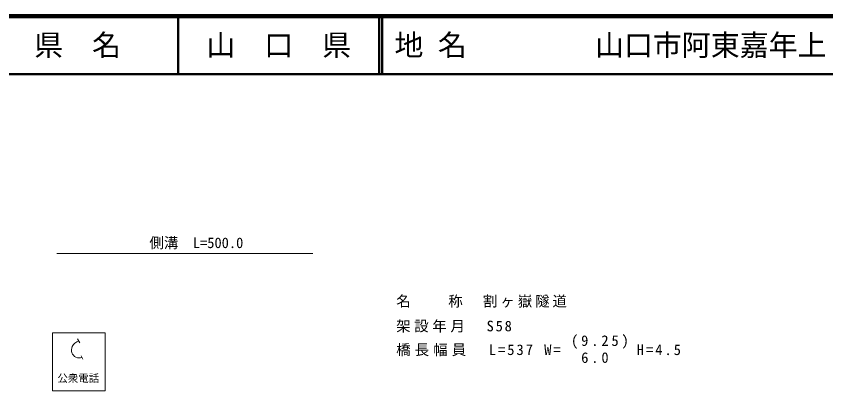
# Model space of a CAD drawing. Units: millimetres at full size, sheet at 1:1000; details may follow other scales. Extents: x 40000 to 680000, y 20000 to 380000.
# Drawn here: x 305022 to 444905, y 315245 to 380000 of the extents above; entities that cross this region are included whole.
import ezdxf
from ezdxf.enums import TextEntityAlignment as Align

# ---------------------------------------------------------------- set-up
doc = ezdxf.new("R2010")
doc.units = ezdxf.units.MM
doc.header["$LTSCALE"] = 1000
for name, color, linetype, lineweight in [('M-STR-HTXT', 7, 'Continuous', 13), ('M-STR-STRC', 7, 'Continuous', 13), ('M-TTL', 2, 'Continuous', 140), ('M-TTL-LINE', 7, 'Continuous', 50)]:
    doc.layers.add(name, color=color, linetype=linetype, lineweight=lineweight)
doc.layers.add('M-TTL-TXT', color=7, linetype='Continuous')
doc.styles.add('ＭＳ ゴシック', font='')
doc.styles.add('ＭＳ 明朝', font='')
doc.styles.get('ＭＳ ゴシック').set_extended_font_data('MS Gothic')
doc.styles.get('ＭＳ 明朝').set_extended_font_data('MS Mincho')

msp = doc.modelspace()

# ---------------------------------------------------------------- linework, layer by layer
at = {"layer": 'M-STR-HTXT'}
msp.add_line((312036, 338989), (356290, 338989), dxfattribs=at)
at = {"layer": 'M-STR-STRC'}
for p, q in [((311281, 325252), (320384, 325252)), ((311281, 315245), (311281, 325252)), ((320384, 325252), (320384, 315245)), ((315603, 324237), (316005, 323551)), ((316236, 321314), (316510, 320725)), ((320384, 315245), (311281, 315245))]:
    msp.add_line(p, q, dxfattribs=at)
msp.add_open_spline([(315827, 323856), (315348, 323656), (314931, 323429), (314710, 322898), (314418, 322197), (314653, 321367), (315348, 321061), (315721, 320898), (316025, 320896), (316386, 320981)], degree=3, knots=[0, 0, 0, 0, 1, 1, 1, 2, 2, 2, 3, 3, 3, 3], dxfattribs=at)
at = {"layer": 'M-TTL'}
msp.add_line((680000, 380000), (40000, 380000), dxfattribs=at)
at = {"layer": 'M-TTL-LINE'}
for p, q in [((333000, 380000), (333000, 370000)), ((367750, 380000), (367750, 370000)), ((368250, 380000), (368250, 370000)), ((40000, 370000), (680000, 370000))]:
    msp.add_line(p, q, dxfattribs=at)

# ---------------------------------------------------------------- texts
at = {"layer": 'M-STR-HTXT', "style": 'ＭＳ ゴシック'}
msp.add_text('側溝\u3000L=500.0', height=1833, dxfattribs=at).set_placement((328034, 339364), align=Align.BOTTOM_LEFT)
at = {"layer": 'M-STR-HTXT', "char_height": 1833, "attachment_point": 7, "style": 'ＭＳ ゴシック'}
for s, insert in [('\\T1.2;名\u3000\u3000称\u3000割ヶ嶽隧道', (370673, 329617)), ('\\T1.25;架設年月\u3000S58', (370673, 325322)), ('\\T1.4;(9.25)', (400886, 322517)), ('\\T1.28;橋長幅員\u3000L=537\\~W=\u3000\u3000\u3000\u3000H=4.5', (370673, 321224)), ('\\T1.4;6.0', (402640, 320042))]:
    msp.add_mtext(s, dxfattribs=dict(at, insert=insert))
at = {"layer": 'M-STR-STRC', "style": 'ＭＳ 明朝'}
msp.add_text('公衆電話', height=1320, dxfattribs=at).set_placement((312154, 316350), align=Align.BOTTOM_LEFT)
at = {"layer": 'M-TTL-TXT', "style": 'ＭＳ ゴシック'}
for s, p in [('県\u3000名', (315625, 375000)), ('山\u3000口\u3000県', (350375, 375000))]:
    msp.add_text(s, height=3666, dxfattribs=at).set_placement(p, align=Align.MIDDLE_CENTER)
for s, p in [('地 名', (370380, 375000)), ('山口市阿東嘉年上', (405024, 375000))]:
    msp.add_text(s, height=3666, dxfattribs=at).set_placement(p, align=Align.MIDDLE_LEFT)

doc.saveas('drawing.dxf')
